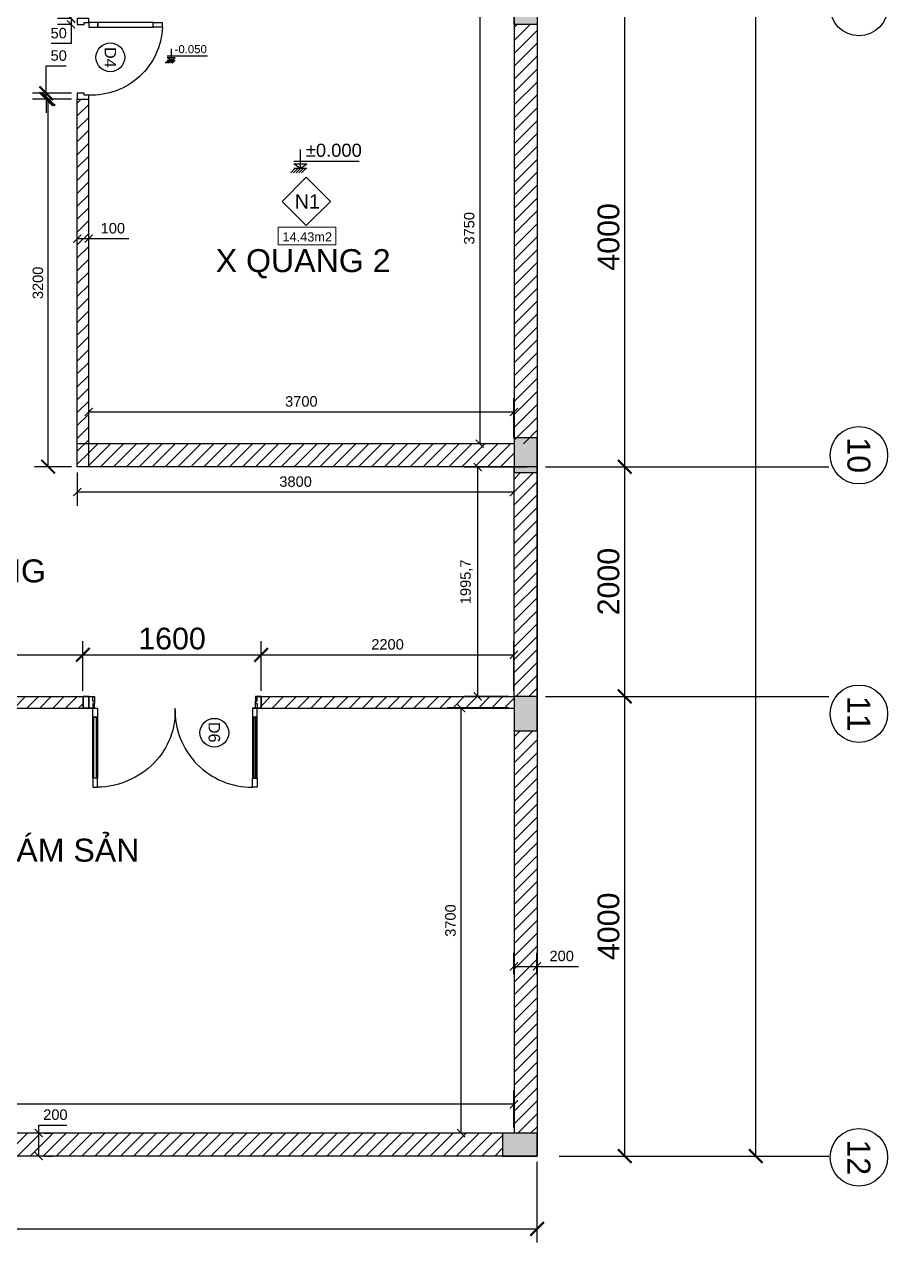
# Model space of a CAD drawing. Header units: millimetres. Extents: x -26398 to 135532, y -376633 to 43268.
# Drawn here: x 27824 to 35335, y -57741 to -47138 of the extents above; entities that cross this region are included whole.
import ezdxf
from ezdxf.enums import TextEntityAlignment as Align

# ---------------------------------------------------------------- set-up
doc = ezdxf.new("R2010")
doc.units = ezdxf.units.MM
for name, color, linetype in [('A-Door', 150, 'Continuous'), ('A5-KICHTHUOC', 251, 'Continuous'), ('cửa', 152, 'Continuous'), ('NT', 1, 'Continuous'), ('QUYEN', 7, 'Continuous'), ('TƯỜNG', 52, 'Continuous')]:
    doc.layers.add(name, color=color, linetype=linetype)
doc.layers.add('A6-GHICHU', color=147, linetype='Continuous', lineweight=20)
doc.styles.add('GHICHU35', font='', dxfattribs={"width": 0.9, "height": 350})
doc.styles.get("Standard").update_dxf_attribs({"font": 'arial.ttf'})
doc.styles.add('TUANH', font='')
doc.styles.get('GHICHU35').set_extended_font_data('VNI-Helve')
doc.styles.get('TUANH').set_extended_font_data('VNI-Helve-Condense', bold=True)
doc.dimstyles.new('dimmatbang', dxfattribs={"dimscale": 70, "dimtxt": 2.7, "dimasz": 1.7, "dimexe": 1.7, "dimexo": 0.7, "dimtad": 1, "dimtoh": 1, "dimdec": 1, "dimtxsty": 'Standard', "dimblk": 'ARCHTICK', "dimcen": 2.5, "dimclrd": 1, "dimclre": 256, "dimadec": 0, "dimazin": 0, "dimtfac": 1, "dimtdec": 1, "dimtmove": 0, "dimatfit": 3, "dimfxl": 1, "dimarcsym": 0})

# ---------------------------------------------------------------- blocks, each defined once
blk = doc.blocks.new('_ArchTick')
at = {"color": 0, "linetype": 'ByBlock', "const_width": 0.15}
blk.add_lwpolyline([(-0.5, -0.5), (0.5, 0.5)], dxfattribs=at)
blk = doc.blocks.new('*D6')
at = {"lineweight": -2, "transparency": 16777216}
for p, q in [((32359, -52988), (33167, -52988)), ((32476, -56988), (33167, -56988))]:
    blk.add_line(p, q, dxfattribs=at)
at = {"color": 1, "lineweight": -2, "transparency": 16777216}
blk.add_line((33048, -56988), (33048, -52988), dxfattribs=at)
at = {"layer": 'DEFPOINTS', "color": 0, "transparency": 16777216}
for p in [(32310, -52988), (33048, -52988), (32427, -56988)]:
    blk.add_point(p, dxfattribs=at)
at = {"color": 1, "lineweight": -2, "transparency": 16777216, "xscale": 119, "yscale": 119, "zscale": 119}
for p, rotation in [((33048, -52988), 90), ((33048, -56988), 270)]:
    blk.add_blockref('_ArchTick', p, dxfattribs=dict(at, rotation=rotation))
at = {"color": 0, "transparency": 16777216, "insert": (32907, -54988), "char_height": 189, "attachment_point": 5, "rotation": 90}
blk.add_mtext('4000', dxfattribs=at)
blk = doc.blocks.new('*D7')
at = {"lineweight": -2, "transparency": 16777216}
for p, q in [((32359, -50988), (33167, -50988)), ((32359, -52988), (33167, -52988))]:
    blk.add_line(p, q, dxfattribs=at)
at = {"color": 1, "lineweight": -2, "transparency": 16777216}
blk.add_line((33048, -52988), (33048, -50988), dxfattribs=at)
at = {"layer": 'DEFPOINTS', "color": 0, "transparency": 16777216}
for p in [(32310, -50988), (33048, -50988), (32310, -52988)]:
    blk.add_point(p, dxfattribs=at)
at = {"color": 1, "lineweight": -2, "transparency": 16777216, "xscale": 119, "yscale": 119, "zscale": 119}
for p, rotation in [((33048, -50988), 90), ((33048, -52988), 270)]:
    blk.add_blockref('_ArchTick', p, dxfattribs=dict(at, rotation=rotation))
at = {"color": 0, "transparency": 16777216, "insert": (32907, -51988), "char_height": 189, "attachment_point": 5, "rotation": 90}
blk.add_mtext('2000', dxfattribs=at)
blk = doc.blocks.new('*D8')
at = {"lineweight": -2, "transparency": 16777216}
for p, q in [((32359, -46988), (33167, -46988)), ((32359, -50988), (33167, -50988))]:
    blk.add_line(p, q, dxfattribs=at)
at = {"color": 1, "lineweight": -2, "transparency": 16777216}
blk.add_line((33048, -50988), (33048, -46988), dxfattribs=at)
at = {"layer": 'DEFPOINTS', "color": 0, "transparency": 16777216}
for p in [(32310, -46988), (33048, -46988), (32310, -50988)]:
    blk.add_point(p, dxfattribs=at)
at = {"color": 1, "lineweight": -2, "transparency": 16777216, "xscale": 119, "yscale": 119, "zscale": 119}
for p, rotation in [((33048, -46988), 90), ((33048, -50988), 270)]:
    blk.add_blockref('_ArchTick', p, dxfattribs=dict(at, rotation=rotation))
at = {"color": 0, "transparency": 16777216, "insert": (32907, -48988), "char_height": 189, "attachment_point": 5, "rotation": 90}
blk.add_mtext('4000', dxfattribs=at)
blk = doc.blocks.new('*D25')
at = {"lineweight": -2, "transparency": 16777216}
for p, q in [((22284, -57037), (22284, -57741)), ((32284, -57037), (32284, -57741))]:
    blk.add_line(p, q, dxfattribs=at)
at = {"color": 1, "lineweight": -2, "transparency": 16777216}
blk.add_line((22284, -57622), (32284, -57622), dxfattribs=at)
at = {"layer": 'DEFPOINTS', "color": 0, "transparency": 16777216}
for p in [(22284, -56988), (32284, -56988), (32284, -57622)]:
    blk.add_point(p, dxfattribs=at)
at = {"color": 1, "lineweight": -2, "transparency": 16777216, "xscale": 119, "yscale": 119, "zscale": 119, "rotation": 180}
blk.add_blockref('_ArchTick', (22284, -57622), dxfattribs=at)
at = {"color": 1, "lineweight": -2, "transparency": 16777216, "xscale": 119, "yscale": 119, "zscale": 119}
blk.add_blockref('_ArchTick', (32284, -57622), dxfattribs=at)
at = {"color": 0, "transparency": 16777216, "insert": (27284, -57482), "char_height": 189, "attachment_point": 5}
blk.add_mtext('10000', dxfattribs=at)
blk = doc.blocks.new('*D26')
at = {"lineweight": -2, "transparency": 16777216}
for p, q in [((33121, -18988), (34307, -18988)), ((33121, -56988), (34307, -56988))]:
    blk.add_line(p, q, dxfattribs=at)
at = {"color": 1, "lineweight": -2, "transparency": 16777216}
blk.add_line((34188, -56988), (34188, -18988), dxfattribs=at)
at = {"layer": 'DEFPOINTS', "color": 0, "transparency": 16777216}
for p in [(33072, -18988), (34188, -18988), (33072, -56988)]:
    blk.add_point(p, dxfattribs=at)
at = {"color": 1, "lineweight": -2, "transparency": 16777216, "xscale": 119, "yscale": 119, "zscale": 119}
for p, rotation in [((34188, -18988), 90), ((34188, -56988), 270)]:
    blk.add_blockref('_ArchTick', p, dxfattribs=dict(at, rotation=rotation))
at = {"color": 0, "transparency": 16777216, "insert": (34048, -37988), "char_height": 189, "attachment_point": 5, "rotation": 90}
blk.add_mtext('38000', dxfattribs=at)
blk = doc.blocks.new('A$C7DB75F4D')
at = {"layer": 'A-Door'}
for points in [[(625, 740), (625, 660), (665, 660), (665, 740)], [(625, 180), (625, 660), (665, 660), (665, 180)], [(625, 100), (625, 180), (665, 180), (665, 100)], [(35, 100), (35, 60), (50, 60), (50, 50), (50, 0), (0, 0), (0, 100)], [(665, 100), (700, 100), (700, 0), (650, 0), (650, 50), (650, 60), (665, 60)]]:
    blk.add_lwpolyline(points, close=True, dxfattribs=at)
at = {"layer": 'NT', "color": 1}
blk.add_arc((650, 125), 616, 92.3278, 182.3278, dxfattribs=at)
blk = doc.blocks.new('*D57')
at = {"lineweight": -2, "transparency": 16777216}
for p, q in [((28334, -52939), (28334, -52506)), ((29884, -52939), (29884, -52506))]:
    blk.add_line(p, q, dxfattribs=at)
at = {"color": 1, "lineweight": -2, "transparency": 16777216}
blk.add_line((28334, -52625), (29884, -52625), dxfattribs=at)
at = {"layer": 'DEFPOINTS', "color": 0, "transparency": 16777216}
for p in [(29884, -52625), (28334, -52988), (29884, -52988)]:
    blk.add_point(p, dxfattribs=at)
at = {"color": 1, "lineweight": -2, "transparency": 16777216, "xscale": 119, "yscale": 119, "zscale": 119, "rotation": 180}
blk.add_blockref('_ArchTick', (28334, -52625), dxfattribs=at)
at = {"color": 1, "lineweight": -2, "transparency": 16777216, "xscale": 119, "yscale": 119, "zscale": 119}
blk.add_blockref('_ArchTick', (29884, -52625), dxfattribs=at)
at = {"color": 0, "transparency": 16777216, "insert": (29109, -52485), "char_height": 189, "attachment_point": 5}
blk.add_mtext('{\\fArial|b0|i0|c163|p34;1600}', dxfattribs=at)
blk = doc.blocks.new('1-cote nen')
for p, q in [((-2, 267), (-2, 0)), ((-91, 102), (828, 102)), ((-2, 0), (-91, 63)), ((-91, 63), (88, 63)), ((90, 0), (-91, 0)), ((-2, 0), (88, 63)), ((-137, -60), (-77, 0)), ((-99, -60), (-39, 0)), ((-60, -60), (0, 0)), ((-21, -60), (39, 0)), ((17, -60), (77, 0))]:
    blk.add_line(p, q)
at = {"ltscale": 50, "style": 'GHICHU35', "width": 0.9}
blk.add_attdef('%%P0.000', (75, 164), '', height=187, dxfattribs=at)
blk = doc.blocks.new('*D92')
at = {"lineweight": -2, "transparency": 16777216}
for p, q in [((28235, -47788), (27913, -47788)), ((28235, -50988), (27913, -50988))]:
    blk.add_line(p, q, dxfattribs=at)
at = {"color": 1, "lineweight": -2, "transparency": 16777216}
blk.add_line((28032, -50988), (28032, -47788), dxfattribs=at)
at = {"layer": 'DEFPOINTS', "color": 0, "transparency": 16777216}
for p in [(28032, -47788), (28284, -47788), (28284, -50988)]:
    blk.add_point(p, dxfattribs=at)
at = {"color": 1, "lineweight": -2, "transparency": 16777216, "xscale": 119, "yscale": 119, "zscale": 119}
for p, rotation in [((28032, -47788), 90), ((28032, -50988), 270)]:
    blk.add_blockref('_ArchTick', p, dxfattribs=dict(at, rotation=rotation))
at = {"color": 0, "transparency": 16777216, "insert": (27942, -49388), "char_height": 91, "attachment_point": 5, "rotation": 90}
blk.add_mtext('3200', dxfattribs=at)
blk = doc.blocks.new('*D98')
at = {"color": 1, "lineweight": -2, "transparency": 16777216}
for p, q in [((28014, -47738), (28014, -47500)), ((28014, -47500), (28188, -47500)), ((28014, -47788), (28014, -47738)), ((28014, -47788), (28014, -47907))]:
    blk.add_line(p, q, dxfattribs=at)
at = {"lineweight": -2, "transparency": 16777216}
for p, q in [((28235, -47738), (27895, -47738)), ((28235, -47788), (27895, -47788))]:
    blk.add_line(p, q, dxfattribs=at)
at = {"layer": 'DEFPOINTS', "color": 0, "transparency": 16777216}
for p in [(28014, -47738), (28284, -47738), (28284, -47788)]:
    blk.add_point(p, dxfattribs=at)
at = {"color": 1, "lineweight": -2, "transparency": 16777216, "xscale": 119, "yscale": 119, "zscale": 119}
for p, rotation in [((28014, -47738), 270), ((28014, -47788), 90)]:
    blk.add_blockref('_ArchTick', p, dxfattribs=dict(at, rotation=rotation))
at = {"color": 0, "transparency": 16777216, "insert": (28123, -47410), "char_height": 91, "attachment_point": 5}
blk.add_mtext('50', dxfattribs=at)
blk = doc.blocks.new('*D99')
at = {"color": 1, "lineweight": -2, "transparency": 16777216}
for p, q in [((28231, -47088), (28231, -47018)), ((28231, -47088), (28231, -47138)), ((28231, -47138), (28231, -47305)), ((28231, -47305), (28058, -47305))]:
    blk.add_line(p, q, dxfattribs=at)
at = {"lineweight": -2, "transparency": 16777216}
for p, q in [((28235, -47088), (28112, -47088)), ((28235, -47138), (28112, -47138))]:
    blk.add_line(p, q, dxfattribs=at)
at = {"layer": 'DEFPOINTS', "color": 0, "transparency": 16777216}
for p in [(28231, -47088), (28284, -47088), (28284, -47138)]:
    blk.add_point(p, dxfattribs=at)
at = {"color": 1, "lineweight": -2, "transparency": 16777216, "xscale": 70, "yscale": 70, "zscale": 70}
for p, rotation in [((28231, -47088), 270), ((28231, -47138), 90)]:
    blk.add_blockref('_ArchTick', p, dxfattribs=dict(at, rotation=rotation))
at = {"color": 0, "transparency": 16777216, "insert": (28123, -47215), "char_height": 91, "attachment_point": 5}
blk.add_mtext('50', dxfattribs=at)
blk = doc.blocks.new('*D132')
at = {"lineweight": -2, "transparency": 16777216}
for p, q in [((28284, -49019), (28284, -48884)), ((28384, -49019), (28384, -48884))]:
    blk.add_line(p, q, dxfattribs=at)
at = {"color": 1, "lineweight": -2, "transparency": 16777216}
for p, q in [((28284, -49003), (28384, -49003)), ((28384, -49003), (28734, -49003))]:
    blk.add_line(p, q, dxfattribs=at)
at = {"layer": 'DEFPOINTS', "color": 0, "transparency": 16777216}
for p in [(28284, -49068), (28384, -49003), (28384, -49068)]:
    blk.add_point(p, dxfattribs=at)
at = {"color": 1, "lineweight": -2, "transparency": 16777216, "xscale": 70, "yscale": 70, "zscale": 70, "rotation": 180}
blk.add_blockref('_ArchTick', (28284, -49003), dxfattribs=at)
at = {"color": 1, "lineweight": -2, "transparency": 16777216, "xscale": 70, "yscale": 70, "zscale": 70}
blk.add_blockref('_ArchTick', (28384, -49003), dxfattribs=at)
at = {"color": 0, "transparency": 16777216, "insert": (28594, -48913), "char_height": 91, "attachment_point": 5}
blk.add_mtext('100', dxfattribs=at)
blk = doc.blocks.new('*D153')
at = {"lineweight": -2, "transparency": 16777216}
for p, q in [((28384, -50739), (28384, -50392)), ((32084, -50739), (32084, -50392))]:
    blk.add_line(p, q, dxfattribs=at)
at = {"color": 1, "lineweight": -2, "transparency": 16777216}
blk.add_line((28384, -50511), (32084, -50511), dxfattribs=at)
at = {"layer": 'DEFPOINTS', "color": 0, "transparency": 16777216}
for p in [(32084, -50511), (28384, -50788), (32084, -50788)]:
    blk.add_point(p, dxfattribs=at)
at = {"color": 1, "lineweight": -2, "transparency": 16777216, "xscale": 70, "yscale": 70, "zscale": 70, "rotation": 180}
blk.add_blockref('_ArchTick', (28384, -50511), dxfattribs=at)
at = {"color": 1, "lineweight": -2, "transparency": 16777216, "xscale": 70, "yscale": 70, "zscale": 70}
blk.add_blockref('_ArchTick', (32084, -50511), dxfattribs=at)
at = {"color": 0, "transparency": 16777216, "insert": (30234, -50420), "char_height": 91, "attachment_point": 5}
blk.add_mtext('3700', dxfattribs=at)
blk = doc.blocks.new('*D154')
at = {"lineweight": -2, "transparency": 16777216}
for p, q in [((32035, -47038), (31667, -47038)), ((32035, -50788), (31667, -50788))]:
    blk.add_line(p, q, dxfattribs=at)
at = {"color": 1, "lineweight": -2, "transparency": 16777216}
blk.add_line((31786, -47038), (31786, -50788), dxfattribs=at)
at = {"layer": 'DEFPOINTS', "color": 0, "transparency": 16777216}
for p in [(32084, -47038), (31786, -50788), (32084, -50788)]:
    blk.add_point(p, dxfattribs=at)
at = {"color": 1, "lineweight": -2, "transparency": 16777216, "xscale": 70, "yscale": 70, "zscale": 70}
for p, rotation in [((31786, -47038), 90), ((31786, -50788), 270)]:
    blk.add_blockref('_ArchTick', p, dxfattribs=dict(at, rotation=rotation))
at = {"color": 0, "transparency": 16777216, "insert": (31695, -48913), "char_height": 91, "attachment_point": 5, "rotation": 90}
blk.add_mtext('3750', dxfattribs=at)
blk = doc.blocks.new('*D169')
at = {"lineweight": -2, "transparency": 16777216}
for p, q in [((32035, -53088), (31504, -53088)), ((32035, -56788), (31504, -56788))]:
    blk.add_line(p, q, dxfattribs=at)
at = {"color": 1, "lineweight": -2, "transparency": 16777216}
blk.add_line((31623, -53088), (31623, -56788), dxfattribs=at)
at = {"layer": 'DEFPOINTS', "color": 0, "transparency": 16777216}
for p in [(32084, -53088), (31623, -56788), (32084, -56788)]:
    blk.add_point(p, dxfattribs=at)
at = {"color": 1, "lineweight": -2, "transparency": 16777216, "xscale": 70, "yscale": 70, "zscale": 70}
for p, rotation in [((31623, -53088), 90), ((31623, -56788), 270)]:
    blk.add_blockref('_ArchTick', p, dxfattribs=dict(at, rotation=rotation))
at = {"color": 0, "transparency": 16777216, "insert": (31532, -54938), "char_height": 91, "attachment_point": 5, "rotation": 90}
blk.add_mtext('3700', dxfattribs=at)
blk = doc.blocks.new('*D170')
at = {"lineweight": -2, "transparency": 16777216}
for p, q in [((22484, -56739), (22484, -56418)), ((32084, -56739), (32084, -56418))]:
    blk.add_line(p, q, dxfattribs=at)
at = {"color": 1, "lineweight": -2, "transparency": 16777216}
blk.add_line((32084, -56537), (22484, -56537), dxfattribs=at)
at = {"layer": 'DEFPOINTS', "color": 0, "transparency": 16777216}
for p in [(22484, -56537), (22484, -56788), (32084, -56788)]:
    blk.add_point(p, dxfattribs=at)
at = {"color": 1, "lineweight": -2, "transparency": 16777216, "xscale": 70, "yscale": 70, "zscale": 70, "rotation": 180}
blk.add_blockref('_ArchTick', (22484, -56537), dxfattribs=at)
at = {"color": 1, "lineweight": -2, "transparency": 16777216, "xscale": 70, "yscale": 70, "zscale": 70}
blk.add_blockref('_ArchTick', (32084, -56537), dxfattribs=at)
at = {"color": 0, "transparency": 16777216, "insert": (27284, -56447), "char_height": 91, "attachment_point": 5}
blk.add_mtext('9600', dxfattribs=at)
blk = doc.blocks.new('*D172')
at = {"lineweight": -2, "transparency": 16777216}
for p, q in [((26271, -52939), (26271, -52506)), ((28334, -52939), (28334, -52506))]:
    blk.add_line(p, q, dxfattribs=at)
at = {"color": 1, "lineweight": -2, "transparency": 16777216}
blk.add_line((26271, -52625), (28334, -52625), dxfattribs=at)
at = {"layer": 'DEFPOINTS', "color": 0, "transparency": 16777216}
for p in [(28334, -52625), (26271, -52988), (28334, -52988)]:
    blk.add_point(p, dxfattribs=at)
at = {"color": 1, "lineweight": -2, "transparency": 16777216, "xscale": 70, "yscale": 70, "zscale": 70, "rotation": 180}
blk.add_blockref('_ArchTick', (26271, -52625), dxfattribs=at)
at = {"color": 1, "lineweight": -2, "transparency": 16777216, "xscale": 70, "yscale": 70, "zscale": 70}
blk.add_blockref('_ArchTick', (28334, -52625), dxfattribs=at)
at = {"color": 0, "transparency": 16777216, "insert": (27303, -52535), "char_height": 91, "attachment_point": 5}
blk.add_mtext('{\\fArial|b0|i0|c163|p34;2063}', dxfattribs=at)
blk = doc.blocks.new('*D173')
at = {"lineweight": -2, "transparency": 16777216}
for p, q in [((29884, -52939), (29884, -52506)), ((32084, -52939), (32084, -52506))]:
    blk.add_line(p, q, dxfattribs=at)
at = {"color": 1, "lineweight": -2, "transparency": 16777216}
blk.add_line((29884, -52625), (32084, -52625), dxfattribs=at)
at = {"layer": 'DEFPOINTS', "color": 0, "transparency": 16777216}
for p in [(32084, -52625), (29884, -52988), (32084, -52988)]:
    blk.add_point(p, dxfattribs=at)
at = {"color": 1, "lineweight": -2, "transparency": 16777216, "xscale": 70, "yscale": 70, "zscale": 70, "rotation": 180}
blk.add_blockref('_ArchTick', (29884, -52625), dxfattribs=at)
at = {"color": 1, "lineweight": -2, "transparency": 16777216, "xscale": 70, "yscale": 70, "zscale": 70}
blk.add_blockref('_ArchTick', (32084, -52625), dxfattribs=at)
at = {"color": 0, "transparency": 16777216, "insert": (30984, -52535), "char_height": 91, "attachment_point": 5}
blk.add_mtext('2200', dxfattribs=at)
blk = doc.blocks.new('*D174')
at = {"lineweight": -2, "transparency": 16777216}
for p, q in [((32198, -50992), (31650, -50992)), ((32035, -52988), (31650, -52988))]:
    blk.add_line(p, q, dxfattribs=at)
at = {"color": 1, "lineweight": -2, "transparency": 16777216}
blk.add_line((31769, -52988), (31769, -50992), dxfattribs=at)
at = {"layer": 'DEFPOINTS', "color": 0, "transparency": 16777216}
for p in [(31769, -50992), (32247, -50992), (32084, -52988)]:
    blk.add_point(p, dxfattribs=at)
at = {"color": 1, "lineweight": -2, "transparency": 16777216, "xscale": 70, "yscale": 70, "zscale": 70}
for p, rotation in [((31769, -50992), 90), ((31769, -52988), 270)]:
    blk.add_blockref('_ArchTick', p, dxfattribs=dict(at, rotation=rotation))
at = {"color": 0, "transparency": 16777216, "insert": (31671, -51990), "char_height": 91, "attachment_point": 5, "rotation": 90}
blk.add_mtext('1995,7', dxfattribs=at)
blk = doc.blocks.new('*D175')
at = {"lineweight": -2, "transparency": 16777216}
for p, q in [((28284, -51037), (28284, -51328)), ((32084, -51037), (32084, -51328))]:
    blk.add_line(p, q, dxfattribs=at)
at = {"color": 1, "lineweight": -2, "transparency": 16777216}
blk.add_line((32084, -51209), (28284, -51209), dxfattribs=at)
at = {"layer": 'DEFPOINTS', "color": 0, "transparency": 16777216}
for p in [(28284, -50988), (32084, -50988), (28284, -51209)]:
    blk.add_point(p, dxfattribs=at)
at = {"color": 1, "lineweight": -2, "transparency": 16777216, "xscale": 70, "yscale": 70, "zscale": 70, "rotation": 180}
blk.add_blockref('_ArchTick', (28284, -51209), dxfattribs=at)
at = {"color": 1, "lineweight": -2, "transparency": 16777216, "xscale": 70, "yscale": 70, "zscale": 70}
blk.add_blockref('_ArchTick', (32084, -51209), dxfattribs=at)
at = {"color": 0, "transparency": 16777216, "insert": (30184, -51118), "char_height": 91, "attachment_point": 5}
blk.add_mtext('3800', dxfattribs=at)
blk = doc.blocks.new('*D181')
at = {"color": 1, "lineweight": -2, "transparency": 16777216}
for p, q in [((27949, -56788), (27949, -56718)), ((27949, -56718), (28195, -56718)), ((27949, -56988), (27949, -56788))]:
    blk.add_line(p, q, dxfattribs=at)
at = {"lineweight": -2, "transparency": 16777216}
for p, q in [((27998, -56788), (28068, -56788)), ((27998, -56988), (28068, -56988))]:
    blk.add_line(p, q, dxfattribs=at)
at = {"layer": 'DEFPOINTS', "color": 0, "transparency": 16777216}
for p in [(27949, -56788), (27949, -56788), (27949, -56988)]:
    blk.add_point(p, dxfattribs=at)
at = {"color": 1, "lineweight": -2, "transparency": 16777216, "xscale": 70, "yscale": 70, "zscale": 70}
for p, rotation in [((27949, -56788), 90), ((27949, -56988), 270)]:
    blk.add_blockref('_ArchTick', p, dxfattribs=dict(at, rotation=rotation))
at = {"color": 0, "transparency": 16777216, "insert": (28094, -56628), "char_height": 91, "attachment_point": 5}
blk.add_mtext('200', dxfattribs=at)
blk = doc.blocks.new('*D182')
at = {"lineweight": -2, "transparency": 16777216}
for p, q in [((32084, -55404), (32084, -55218)), ((32284, -55404), (32284, -55218))]:
    blk.add_line(p, q, dxfattribs=at)
at = {"color": 1, "lineweight": -2, "transparency": 16777216}
for p, q in [((32084, -55337), (32284, -55337)), ((32284, -55337), (32644, -55337))]:
    blk.add_line(p, q, dxfattribs=at)
at = {"layer": 'DEFPOINTS', "color": 0, "transparency": 16777216}
for p in [(32284, -55337), (32084, -55453), (32284, -55453)]:
    blk.add_point(p, dxfattribs=at)
at = {"color": 1, "lineweight": -2, "transparency": 16777216, "xscale": 70, "yscale": 70, "zscale": 70, "rotation": 180}
blk.add_blockref('_ArchTick', (32084, -55337), dxfattribs=at)
at = {"color": 1, "lineweight": -2, "transparency": 16777216, "xscale": 70, "yscale": 70, "zscale": 70}
blk.add_blockref('_ArchTick', (32284, -55337), dxfattribs=at)
at = {"color": 0, "transparency": 16777216, "insert": (32499, -55247), "char_height": 91, "attachment_point": 5}
blk.add_mtext('200', dxfattribs=at)

msp = doc.modelspace()

# ---------------------------------------------------------------- hatches: boundary and pattern name
h = msp.add_hatch(color=1)
h.dxf.hatch_style = 1
h.paths.add_polyline_path([(32084.47, -46838.06), (32084.47, -47138.06), (32284.47, -47138.06), (32284.47, -46838.06)])
h = msp.add_hatch()
h.set_pattern_fill('ANSI31', color=256, scale=25)
h.paths.add_polyline_path([(28384.47, -47788.06), (28284.47, -47788.06), (28284.47, -50788.06), (28384.47, -50788.06)])
h.paths.add_polyline_path([(28384.47, -50788.06), (28284.47, -50788.06), (28284.47, -50988.06), (28384.47, -50988.06)])
h = msp.add_hatch()
h.set_pattern_fill('ANSI31', color=256, scale=25)
h.paths.add_polyline_path([(22484.47, -53288.06), (22284.47, -53288.06), (22284.47, -56788.06), (22484.47, -56788.06)])
h.paths.add_polyline_path([(28334.47, -52988.06), (26271.25, -52988.06), (26271.25, -53088.06), (28334.47, -53088.06)])
h.paths.add_polyline_path([(24187.91, -52988.06), (22484.47, -52988.06), (22484.47, -53088.06), (24187.91, -53088.06)])
h.paths.add_polyline_path([(26184.47, -50788.06), (22484.47, -50788.06), (22484.47, -50988.06), (26184.47, -50988.06)])
h.paths.add_polyline_path([(32084.47, -50788.06), (28384.47, -50788.06), (28384.47, -50988.06), (32084.47, -50988.06)])
h.paths.add_polyline_path([(32084.47, -52988.06), (29884.47, -52988.06), (29884.47, -53088.06), (32084.47, -53088.06)])
h.paths.add_polyline_path([(32284.47, -51038.06), (32084.47, -51038.06), (32084.47, -52988.06), (32284.47, -52988.06)])
h = msp.add_hatch(color=1)
h.dxf.hatch_style = 1
h.paths.add_polyline_path([(32284.47, -51038.06), (32284.47, -50738.06), (32084.47, -50738.06), (32084.47, -51038.06)])
h = msp.add_hatch(color=1)
h.dxf.hatch_style = 1
h.paths.add_polyline_path([(32084.47, -52988.06), (32084.47, -53288.06), (32284.47, -53288.06), (32284.47, -52988.06)])
h = msp.add_hatch()
h.set_pattern_fill('ANSI31', color=256, scale=25)
h.paths.add_polyline_path([(32284.47, -53288.06), (32084.47, -53288.06), (32084.47, -56788.06), (32284.47, -56788.06)])
h = msp.add_hatch()
h.set_pattern_fill('ANSI31', color=256, scale=25)
h.paths.add_polyline_path([(31984.47, -56788.06), (28284.47, -56788.06), (28284.47, -56988.06), (31984.47, -56988.06)])
h.paths.add_polyline_path([(28284.47, -56788.06), (26284.47, -56788.06), (26284.47, -56988.06), (28284.47, -56988.06)])
h.paths.add_polyline_path([(26284.47, -56788.06), (22584.47, -56788.06), (22584.47, -56988.06), (26284.47, -56988.06)])
h = msp.add_hatch(color=1)
h.dxf.hatch_style = 1
h.paths.add_polyline_path([(32284.47, -56788.06), (31984.47, -56788.06), (31984.47, -56988.06), (32284.47, -56988.06)])

# ---------------------------------------------------------------- linework, layer by layer
at = {"linetype": 'Continuous'}
for p, q in [((32084.47, -47166.29), (32112.7, -47138.06)), ((32084.47, -47278.54), (32224.95, -47138.06)), ((32084.47, -47390.8), (32284.47, -47190.8)), ((32084.47, -47503.05), (32284.47, -47303.05)), ((32084.47, -47615.3), (32284.47, -47415.3)), ((32084.47, -47727.56), (32284.47, -47527.56)), ((32084.47, -47839.81), (32284.47, -47639.81)), ((32084.47, -47952.06), (32284.47, -47752.06)), ((32084.47, -48064.32), (32284.47, -47864.32)), ((32084.47, -48176.57), (32284.47, -47976.57)), ((32084.47, -48288.82), (32284.47, -48088.82)), ((32084.47, -48401.08), (32284.47, -48201.08)), ((32084.47, -48513.33), (32284.47, -48313.33)), ((32084.47, -48625.58), (32284.47, -48425.58)), ((32084.47, -48737.84), (32284.47, -48537.84)), ((32084.47, -48850.09), (32284.47, -48650.09)), ((32084.47, -48962.34), (32284.47, -48762.34)), ((32084.47, -49074.6), (32284.47, -48874.6)), ((32084.47, -49186.85), (32284.47, -48986.85)), ((32084.47, -49299.1), (32284.47, -49099.1)), ((32084.47, -49411.36), (32284.47, -49211.36)), ((32084.47, -49523.61), (32284.47, -49323.61)), ((32084.47, -49635.86), (32284.47, -49435.86)), ((32084.47, -49748.11), (32284.47, -49548.11)), ((32084.47, -49860.37), (32284.47, -49660.37)), ((32084.47, -49972.62), (32284.47, -49772.62)), ((32084.47, -50084.87), (32284.47, -49884.87)), ((32084.47, -50197.13), (32284.47, -49997.13)), ((32084.47, -50309.38), (32284.47, -50109.38)), ((32084.47, -50421.63), (32284.47, -50221.63)), ((32084.47, -50533.89), (32284.47, -50333.89)), ((32084.47, -50646.14), (32284.47, -50446.14)), ((32084.47, -50758.39), (32284.47, -50558.39)), ((32167.05, -50788.06), (32284.47, -50670.65)), ((32279.31, -50788.06), (32284.47, -50782.9))]:
    msp.add_line(p, q, dxfattribs=at)
for p, q in [((33166.54, -50988.06), (34823.25, -50988.06)), ((33166.54, -52988.06), (34823.25, -52988.06)), ((33166.54, -56988.06), (34823.25, -56988.06))]:
    msp.add_line(p, q)
for points in [[(32284.47, -47138.06), (32084.47, -47138.06), (32084.47, -46838.06), (32284.47, -46838.06)], [(32284.47, -50738.06), (32084.47, -50738.06), (32084.47, -51038.06), (32284.47, -51038.06)], [(28334.47, -53088.06), (28384.47, -53088.06), (28384.47, -52988.06), (28334.47, -52988.06)], [(28334.47, -52988.06), (28384.47, -52988.06), (28384.47, -53088.06), (28334.47, -53088.06)], [(32084.47, -53288.06), (32284.47, -53288.06), (32284.47, -52988.06), (32084.47, -52988.06)], [(31984.47, -56788.06), (31984.47, -56988.06), (32284.47, -56988.06), (32284.47, -56788.06)]]:
    msp.add_lwpolyline(points, close=True)
for centre, radius in [((35084.95, -46988.06), 250), ((28572.48, -47425.33), 125.19), ((35084.95, -50888.06), 250), ((35084.95, -53138.06), 250), ((29476.91, -53303.33), 125.19), ((35084.95, -56998.58), 250)]:
    msp.add_circle(centre, radius)
at = {"layer": 'A6-GHICHU', "ltscale": 0.5}
for points in [[(30276.56, -48889.63), (30486.72, -48679.47), (30276.56, -48469.32), (30066.41, -48679.47)], [(30033.35, -48903.22), (30534.41, -48903.22), (30534.41, -49057.72), (30033.35, -49057.72)]]:
    msp.add_lwpolyline(points, close=True, dxfattribs=at)
at = {"layer": 'QUYEN'}
for p, q in [((28384.47, -52988.06), (28384.47, -53088.06)), ((28384.47, -53088.06), (28384.47, -52988.06)), ((28419.47, -53028.06), (28419.47, -52988.06)), ((28434.47, -52988.06), (28434.47, -53038.06)), ((28384.47, -53088.06), (28434.47, -53088.06)), ((28419.47, -53088.06), (28384.47, -53088.06)), ((28434.47, -53028.06), (28419.47, -53028.06)), ((28419.47, -53048.06), (28419.47, -53088.06)), ((28434.47, -53048.06), (28419.47, -53048.06)), ((28419.47, -53088.06), (28459.47, -53088.06)), ((28419.47, -53168.06), (28419.47, -53088.06)), ((28434.47, -53038.06), (28434.47, -53028.06)), ((28434.47, -53088.06), (28434.47, -53038.06)), ((28434.47, -53038.06), (28434.47, -53048.06)), ((28459.47, -53088.06), (28459.47, -53168.06)), ((28419.47, -53698.06), (28419.47, -53168.06)), ((28459.47, -53168.06), (28419.47, -53168.06)), ((28419.47, -53168.06), (28459.47, -53168.06)), ((28429.47, -53698.06), (28429.47, -53168.06)), ((28429.47, -53168.06), (28449.47, -53168.06)), ((28449.47, -53168.06), (28449.47, -53698.06)), ((28459.47, -53168.06), (28459.47, -53698.06)), ((28459.47, -53698.06), (28419.47, -53698.06)), ((28459.47, -53698.06), (28419.47, -53698.06)), ((28419.47, -53698.06), (28419.47, -53778.06)), ((28449.47, -53698.06), (28429.47, -53698.06)), ((28459.47, -53778.06), (28459.47, -53698.06)), ((28419.47, -53778.06), (28459.47, -53778.06))]:
    msp.add_line(p, q, dxfattribs=at)
for points in [[(29849.47, -52988.06), (29884.47, -52988.06), (29884.47, -53088.06), (29834.47, -53088.06), (29834.47, -53038.06), (29834.47, -53028.06), (29849.47, -53028.06)], [(29849.47, -53088.06), (29884.47, -53088.06), (29884.47, -52988.06), (29834.47, -52988.06), (29834.47, -53038.06), (29834.47, -53048.06), (29849.47, -53048.06)], [(29809.47, -53088.06), (29809.47, -53168.06), (29849.47, -53168.06), (29849.47, -53088.06)], [(29809.47, -53168.06), (29809.47, -53698.06), (29849.47, -53698.06), (29849.47, -53168.06)], [(29819.47, -53168.06), (29819.47, -53698.06), (29839.47, -53698.06), (29839.47, -53168.06)], [(29809.47, -53778.06), (29809.47, -53698.06), (29849.47, -53698.06), (29849.47, -53778.06)]]:
    msp.add_lwpolyline(points, close=True, dxfattribs=at)
msp.add_arc((29806.72, -53105.02), 673.05, 178.556192, 270.234274, dxfattribs=at)
at = {"layer": 'QUYEN', "extrusion": (0, 0, -1)}
msp.add_ellipse((28458.39, -53139.13), major_axis=(666.9, 121.66), ratio=0.9407945, start_param=0.11153034, end_param=1.73917026, dxfattribs=at)
at = {"layer": 'TƯỜNG'}
for p, q in [((32284.47, -18988.06), (32284.47, -50988.06)), ((32084.47, -19188.06), (32084.47, -50788.06)), ((28284.47, -50988.06), (28284.47, -47788.06)), ((28384.47, -50988.06), (28384.47, -47788.06)), ((32084.47, -50788.06), (28284.47, -50788.06)), ((32284.47, -50988.06), (28284.47, -50988.06)), ((32084.47, -52988.06), (32084.47, -50988.06)), ((32284.47, -52988.06), (32284.47, -50988.06)), ((22484.47, -52988.06), (28434.47, -52988.06)), ((29834.47, -52988.06), (32084.47, -52988.06)), ((32284.47, -52988.06), (32284.47, -56988.06)), ((22484.47, -53088.06), (28459.47, -53088.06)), ((29809.47, -53088.06), (32084.47, -53088.06)), ((32084.47, -53188.06), (32084.47, -56788.06)), ((32084.47, -56788.06), (22484.47, -56788.06)), ((32284.47, -56988.06), (22284.47, -56988.06))]:
    msp.add_line(p, q, dxfattribs=at)
msp.add_lwpolyline([(32284.47, -18988.06), (32284.47, -56988.06), (22284.47, -56988.06), (22284.47, -18988.06), (23818.5, -18988.06)], dxfattribs=at)

# ---------------------------------------------------------------- block references
at = {"layer": 'A5-KICHTHUOC', "ltscale": 0.5}
ref = msp.add_blockref('1-cote nen', (29102.45, -47451.97), dxfattribs=dict(at, xscale=0.3822541714018616, yscale=0.3822541714018616, zscale=0.3822541714018616))
ref.add_attrib('%%P0.000', '-0.050', (29131.3, -47389.3), dxfattribs={"layer": '0', "color": 4, "ltscale": 50, "height": 70.788})
ref = msp.add_blockref('1-cote nen', (30226.27, -48392.03), dxfattribs=dict(at, xscale=0.61735318627815, yscale=0.61735318627815, zscale=0.61735318627815))
ref.add_attrib('%%P0.000', '%%P0.000', (30272.86, -48290.82), dxfattribs={"layer": '0', "color": 4, "ltscale": 50, "height": 114.325})
at = {"layer": 'cửa', "xscale": -1, "rotation": 270}
msp.add_blockref('A$C7DB75F4D', (28284.47, -47788.06), dxfattribs=at)

# ---------------------------------------------------------------- texts
for s, p in [('X QUANG 2', (30249.55, -49194.4)), ('HÀNH LANG', (27196.73, -51894.79)), ('KHU VỰC KHÁM SẢN', (27409.78, -54325.44))]:
    msp.add_text(s, height=200).set_placement(p, align=Align.MIDDLE_CENTER)
at = {"layer": 'A6-GHICHU', "ltscale": 0.5, "attachment_point": 5, "style": 'TUANH'}
for s, insert, char_height in [('{\\fArial|b0|i0|c0|p34;N1}', (30285.9, -48679.23), 123.835), ('{\\fArial|b0|i0|c163|p34;14.43\\fArial|b0|i0|c0|p34;m2}', (30285.24, -48988.47), 79.5593)]:
    msp.add_mtext(s, dxfattribs=dict(at, insert=insert, char_height=char_height))
at = {"layer": 'TƯỜNG'}
for s, height, p in [('D4', 100.154, (28572.48, -47425.33)), ('10', 200, (35084.95, -50888.06)), ('11', 200, (35084.95, -53138.06)), ('D6', 100.154, (29476.91, -53298.95)), ('12', 200, (35084.95, -56998.58))]:
    msp.add_text(s, height=height, rotation=270, dxfattribs=at).set_placement(p, align=Align.MIDDLE_CENTER)

# ---------------------------------------------------------------- dimensions: what is measured, and where the dimension line sits
dim = msp.add_linear_dim(base=(34187.89, -18988.06), p1=(33071.98, -56988.06), p2=(33071.98, -18988.06), angle=90, dimstyle='dimmatbang')
dim.commit()
dim.dimension.update_dxf_attribs({"geometry": '*D26', "text_midpoint": (34187.89, -37988.06), "dimtype": 160})
for base, p1, p2, picture, middle in [((33047.54, -46988.06), (32310.17, -50988.06), (32310.17, -46988.06), '*D8', (32907.29, -48988.06)), ((33047.54, -50988.06), (32310.17, -52988.06), (32310.17, -50988.06), '*D7', (32907.29, -51988.06)), ((33047.54, -52988.06), (32426.62, -56988.06), (32310.17, -52988.06), '*D6', (32907.29, -54988.06))]:
    dim = msp.add_linear_dim(base=base, p1=p1, p2=p2, angle=270, dimstyle='dimmatbang')
    dim.commit()
    dim.dimension.update_dxf_attribs({"geometry": picture, "text_midpoint": middle})
for base, p1, p2, override, picture, middle in [((28231.34, -47088.06), (28284.47, -47138.06), (28284.47, -47088.06), {"dimtxt": 1.3, "dimasz": 1}, '*D99', (28122.57, -47305.26)), ((28013.8, -47738.06), (28284.47, -47788.06), (28284.47, -47738.06), {"dimtxt": 1.3}, '*D98', (28122.57, -47500.06))]:
    dim = msp.add_linear_dim(base=base, p1=p1, p2=p2, angle=90, dimstyle='dimmatbang', override=override)
    dim.commit()
    dim.dimension.update_dxf_attribs({"geometry": picture, "text_midpoint": middle, "dimtype": 160})
for base, p1, p2, override, picture, middle in [((31785.74, -50788.06), (32084.47, -47038.06), (32084.47, -50788.06), {"dimtxt": 1.3, "dimasz": 1}, '*D154', (31695.5, -48913.06)), ((28032.36, -47788.06), (28284.47, -50988.06), (28284.47, -47788.06), {"dimtxt": 1.3}, '*D92', (27942.11, -49388.06)), ((31769.32, -50992.36), (32084.47, -52988.06), (32246.82, -50992.36), {"dimtxt": 1.3, "dimasz": 1}, '*D174', (31670.89, -51990.21)), ((31622.66, -56788.06), (32084.47, -53088.06), (32084.47, -56788.06), {"dimtxt": 1.3, "dimasz": 1}, '*D169', (31532.42, -54938.06)), ((27949.04, -56788.06), (27949.04, -56988.06), (27949.04, -56788.06), {"dimtxt": 1.3, "dimasz": 1}, '*D181', (28093.93, -56627.85))]:
    dim = msp.add_linear_dim(base=base, p1=p1, p2=p2, angle=90, dimstyle='dimmatbang', override=override)
    dim.commit()
    dim.dimension.update_dxf_attribs({"geometry": picture, "text_midpoint": middle})
for base, p1, p2, picture, middle in [((28384.47, -49003.46), (28284.47, -49068.18), (28384.47, -49068.18), '*D132', (28594.31, -48913.25)), ((32084.47, -50510.63), (28384.47, -50788.06), (32084.47, -50788.06), '*D153', (30234.47, -50420.39)), ((28284.47, -51208.62), (32084.47, -50988.06), (28284.47, -50988.06), '*D175', (30184.47, -51118.37)), ((32084.47, -52624.9), (29884.47, -52988.06), (32084.47, -52988.06), '*D173', (30984.47, -52534.69)), ((32284.47, -55337.04), (32084.47, -55452.93), (32284.47, -55452.93), '*D182', (32499.37, -55246.83)), ((22484.47, -56537.02), (32084.47, -56788.06), (22484.47, -56788.06), '*D170', (27284.47, -56446.81))]:
    dim = msp.add_linear_dim(base=base, p1=p1, p2=p2, dimstyle='dimmatbang', override={"dimtxt": 1.3, "dimasz": 1})
    dim.commit()
    dim.dimension.update_dxf_attribs({"geometry": picture, "text_midpoint": middle})
dim = msp.add_linear_dim(base=(29884.47, -52624.9), p1=(28334.47, -52988.06), p2=(29884.47, -52988.06), text='{\\fArial|b0|i0|c163|p34;1600}', dimstyle='dimmatbang')
dim.commit()
dim.dimension.update_dxf_attribs({"geometry": '*D57', "text_midpoint": (29109.47, -52484.65)})
dim = msp.add_linear_dim(base=(28334.47, -52624.9), p1=(26271.25, -52988.06), p2=(28334.47, -52988.06), text='{\\fArial|b0|i0|c163|p34;2063}', dimstyle='dimmatbang', override={"dimtxt": 1.3, "dimasz": 1})
dim.commit()
dim.dimension.update_dxf_attribs({"geometry": '*D172', "text_midpoint": (27302.86, -52534.65)})
dim = msp.add_linear_dim(base=(32284.47, -57622.22), p1=(22284.47, -56988.06), p2=(32284.47, -56988.06), dimstyle='dimmatbang')
dim.commit()
dim.dimension.update_dxf_attribs({"geometry": '*D25', "text_midpoint": (27284.47, -57481.97)})

doc.saveas('drawing.dxf')
